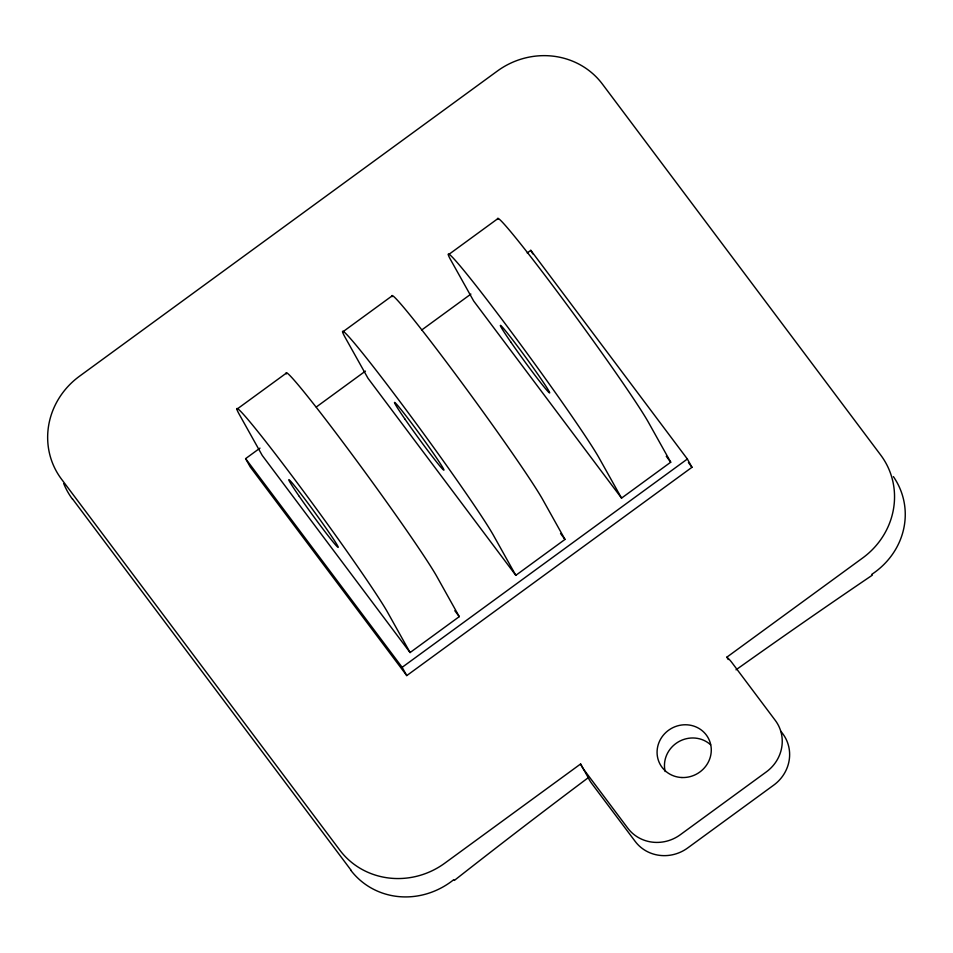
<?xml version="1.0" encoding="UTF-8"?>
<svg xmlns="http://www.w3.org/2000/svg" width="953" height="953" viewBox="0 0 953 953"><rect width="100%" height="100%" fill="white"/><g stroke="black" fill="none" stroke-linecap="round" stroke-linejoin="round"><path stroke-width="1.43" d="M237.059 409.099L286.531 372.98M342.782 331.882L392.255 295.764M448.506 254.665L497.978 218.547M527.212 252.962L530.809 250.329L687.363 459.024L691.973 467.292L406.764 675.594L250.21 466.899L245.6 458.631L259.978 448.136M316.301 407.002L365.428 371.11M421.75 329.976L470.889 294.096M410.088 652.555L387.466 612.064A129.501 5.11 53.9 0 0 293.905 478.394A129.501 5.11 53.9 0 0 239.608 414.96L262.242 455.451L410.088 652.555L459.263 616.639L436.641 576.148A129.501 5.11 53.9 0 0 350.918 452.973A129.501 5.11 53.9 0 0 286.317 373.898M515.811 575.338L493.189 534.847A129.501 5.11 53.9 0 0 399.629 401.177A129.501 5.11 53.9 0 0 345.331 337.743L367.965 378.234L515.811 575.338L564.986 539.422L542.364 498.931A129.501 5.11 53.9 0 0 456.642 375.756A129.501 5.11 53.9 0 0 392.04 296.681M621.547 498.121L598.913 457.631A129.501 5.11 53.9 0 0 505.352 323.96A129.501 5.11 53.9 0 0 451.055 260.538L473.689 301.029L621.547 498.121L670.721 462.205L648.088 421.714A129.501 5.11 53.9 0 0 562.365 298.539A129.501 5.11 53.9 0 0 497.764 219.464M406.764 675.594L402.142 667.326L687.363 459.024M726.877 657.153A38.084 36.202 -29.2 0 1 731.844 662.502L775.337 720.468A38.084 36.202 -29.2 0 1 766.343 771.894L680.287 834.745A38.084 36.202 -29.2 0 1 627.813 828.205L584.332 770.238A38.084 36.202 -29.2 0 1 580.603 763.984L444.753 863.204A76.18 72.404 -29.2 0 1 339.792 850.124L61.48 479.121A76.18 72.404 -29.2 0 1 79.456 376.256L497.442 70.987A76.18 72.404 -29.2 0 1 602.391 84.067L880.715 455.069A76.18 72.404 -29.2 0 1 862.727 557.934L726.877 657.153L728.223 659.559M688.423 462.55L691.973 467.292M666.266 456.273L670.721 462.205M780.948 731.32L782.723 733.691A38.084 36.202 -29.2 0 1 773.741 785.117L687.685 847.967A38.084 36.202 -29.2 0 1 635.198 841.428L591.718 783.461A38.084 36.202 -29.2 0 1 587.989 777.207L580.603 763.984M560.543 533.489L564.986 539.422M454.807 610.706L459.263 616.639M245.6 458.631L402.142 667.326M72.607 499.038L350.93 870.053M530.809 250.329L532.787 253.879M454.367 880.417A2285.27 704.219 -36.9 0 1 588.061 777.851M736.014 669.816A2285.27 704.219 -36.9 0 1 872.352 575.147M453.783 879.655A76.371 71.642 -48.9 0 1 350.74 870.196M72.464 499.158A76.371 72.75 -52.4 0 1 63.732 483.624M893.39 476.619A76.371 70.963 -12.2 0 1 871.769 574.361M665.182 771.537A27.423 26.065 -29.2 0 1 678.31 741.922A27.423 26.065 -29.2 0 1 710.64 744.829M681.943 777.529A27.423 26.065 -29.2 0 0 708.687 738.861A27.423 26.065 -29.2 0 0 661.906 737.062A27.423 26.065 -29.2 0 0 681.943 777.529M510.748 341.96A41.896 1.656 53.9 0 0 549.631 392.934A41.896 1.656 53.9 0 0 514.572 342.353A41.896 1.656 53.9 0 0 510.748 341.96M405.013 419.177A41.896 1.656 53.9 0 0 443.907 470.151A41.896 1.656 53.9 0 0 408.849 419.57A41.896 1.656 53.9 0 0 405.013 419.177M299.29 496.394A41.896 1.656 53.9 0 0 338.184 547.356A41.896 1.656 53.9 0 0 303.125 496.787A41.896 1.656 53.9 0 0 299.29 496.394"/></g></svg>
